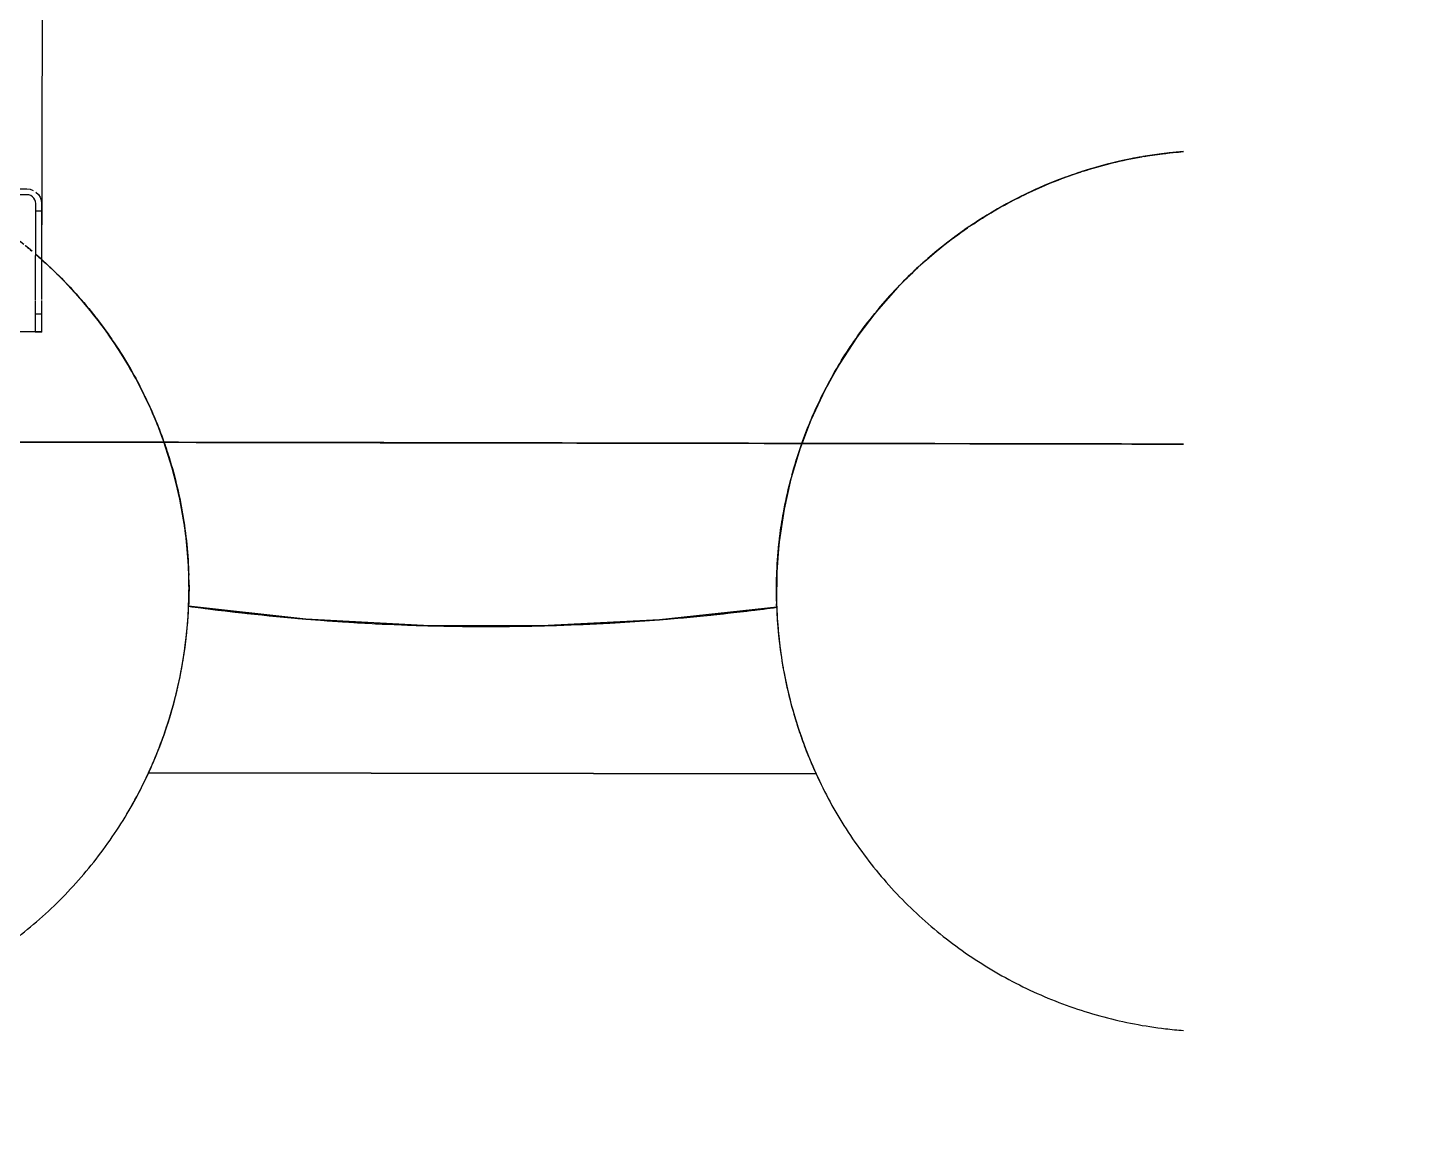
# Model space of a CAD drawing. Header units: metres. Extents: x -354 to -91, y 3 to 562.
# Drawn here: x -220.953 to -219.081, y 507.719 to 509.217 of the extents above; entities that cross this region are included whole.
import ezdxf

# ---------------------------------------------------------------- set-up
doc = ezdxf.new("R2010")
doc.units = ezdxf.units.M
doc.layers.add('A-GENM', color=7, linetype='Continuous', lineweight=25)

# ---------------------------------------------------------------- blocks, each defined once
blk = doc.blocks.new('Foundations-Piles - Px-1200-66435315-DRG-2873034 - CONSTRUCTION SEQUENCE STAGE A8')
at = {"layer": 'A-GENM', "color": 9, "true_color": 0xbebebe}
for start, end in [(90, 98.1818), (90.2678, 94.1903), (85.9673, 90.2678), (85.2604, 90), (102.4106, 106.6802), (98.1818, 106.3636), (98.474, 102.4106), (94.1903, 98.474), (85.2604, 85.9673), (82.0617, 85.2604), (49.0909, 85.2604), (77.7408, 82.0617), (73.8555, 77.7408), (106.3636, 114.5455), (106.6802, 114.5063), (69.6464, 73.6364), (114.5455, 122.7273), (115.2366, 122.3499), (114.5455, 115.2366), (65.6493, 69.2649), (61.2713, 65.4545), (57.4432, 61.2713), (122.3499, 122.7273), (122.7273, 130.9091), (125.0334, 130.9091), (122.7273, 125.0334), (53.0232, 57.2727), (49.237, 53.0232), (130.9091, 139.0909), (130.9091, 139.0909), (44.7599, 49.0332), (19.2464, 49.0332), (41.0308, 44.7599), (139.0909, 147.2727), (139.0909, 147.2727), (36.471, 40.9091), (32.8247, 36.471), (147.2727, 155.4545), (147.2727, 155.4545), (28.1348, 32.7273), (24.6185, 28.1348), (155.4545, 163.6364), (155.4545, 163.6364), (19.6943, 24.5455), (19.2464, 19.6943), (163.6364, 171.8182), (163.6364, 171.8182), (171.8182, 180), (171.8182, 180), (180, 188.1818), (180, 188.1818), (188.1818, 190.5251), (188.1818, 190.5251)]:
    blk.add_arc((0, 0), 0.6, start, end, dxfattribs=at)
blk = doc.blocks.new('Foundations-Piles - Px-1200-66435316-DRG-2873034 - CONSTRUCTION SEQUENCE STAGE A8')
at = {"layer": 'A-GENM', "color": 9, "true_color": 0xbebebe}
for start, end in [(90, 98.1818), (90.4895, 94.9444), (90, 90.4895), (86.7848, 90), (85.2605, 90), (85.2605, 86.7848), (98.1818, 106.3636), (103.1376, 106.3636), (98.5825, 103.1376), (94.9444, 98.5825), (82.3965, 85.2605), (81.8182, 85.2605), (78.6446, 82.3965), (73.6364, 81.8182), (74.3033, 78.6446), (106.3636, 114.5455), (106.6753, 114.5063), (106.3636, 106.6753), (70.5164, 74.3033), (65.4545, 73.6364), (66.2101, 70.5164), (114.5455, 122.7273), (115.2366, 122.3499), (114.5455, 115.2366), (65.4545, 66.2101), (62.3963, 65.3533), (0, 65.3533), (58.1168, 62.3963), (122.3499, 125.0334), (54.2818, 58.1168), (122.7273, 130.9091), (125.0334, 130.9091), (50.0234, 54.2818), (130.9091, 139.0909), (130.9091, 139.0909), (46.1713, 50.0234), (41.9298, 46.1713), (38.064, 41.9298), (139.0909, 147.2727), (139.0909, 147.2727), (33.8361, 38.064), (147.2727, 155.4545), (147.2727, 155.4545), (29.959, 33.8361), (25.7423, 29.959), (155.4545, 163.6364), (155.4545, 163.6364), (21.8559, 25.7423), (17.6484, 21.8559), (163.6364, 171.8182), (163.6364, 171.8182), (13.7542, 17.6484), (9.5543, 13.7542), (5.6538, 9.5543), (171.8182, 180), (171.8182, 180), (1.46, 5.6538), (180, 188.1818), (180, 188.1818), (350.2975, 0), (357.5544, 0), (0, 1.46), (353.3656, 357.5544), (350.2975, 353.3656), (188.1818, 196.3636), (188.1818, 196.3636), (349.496, 349.8326), (349.496, 349.8326), (349.8361, 350.087), (349.8361, 350.087), (347.5229, 348.3135), (347.5229, 348.3135), (343.6364, 346.1918), (345.2793, 346.1918), (346.1918, 347.3609), (346.1918, 347.3609), (343.6364, 345.2793), (196.3636, 204.5455), (196.3636, 204.5455), (341.8835, 343.2489), (341.8835, 343.2489), (343.3239, 343.6364), (343.3239, 343.6364), (339.7315, 340.0128), (339.7315, 340.0128), (340.0426, 340.5553), (340.0426, 340.5553), (340.9624, 341.5841), (340.9624, 341.3189), (337.6468, 339.1778), (337.6468, 339.1778), (336.1728, 337.6468), (336.1728, 337.1622), (337.1622, 337.6468), (204.5455, 212.7273), (204.5455, 212.7273), (334.8753, 335.1998), (334.8753, 335.1998), (335.5912, 335.9962), (335.5912, 335.9962), (304.4598, 333.0804), (329.045, 333.0804), (333.0804, 334.0875), (333.2004, 334.0875), (325.0821, 329.045), (212.7273, 220.9091), (212.7273, 220.9091), (320.9277, 325.0821), (220.9091, 229.0909), (220.9091, 229.0909), (316.964, 320.9277), (312.8103, 316.964), (308.846, 312.8103), (229.0909, 237.2727), (229.0909, 237.2727), (304.6927, 308.846), (237.2727, 245.4545), (237.2727, 245.4545), (294.5455, 302.7273), (300.7283, 304.2872), (302.7273, 304.2872), (296.575, 300.7283), (292.6107, 296.575), (245.4545, 253.6364), (245.4545, 253.6364), (286.3636, 294.5455), (288.4572, 292.6107), (253.6364, 261.0336), (253.6364, 261.8182), (278.1818, 286.3636), (284.4932, 288.4572), (261.0336, 264.2124), (261.8182, 270), (264.2124, 268.889), (270, 278.1818), (272.219, 276.7535), (276.7535, 280.1511), (280.1511, 284.4932), (268.889, 272.219)]:
    blk.add_arc((0, 0), 0.6, start, end, dxfattribs=at)
blk = doc.blocks.new('Shotcrete Adaptive v1 - 1200 Dia Pile _ 2_000 Spacing-61394269-DRG-2873034 - CONSTRUCTION SEQUENCE STAGE A8')
at = {"layer": 'A-GENM', "color": 9, "true_color": 0xbebebe}
for p, q in [((-0.4546, 0.25), (0.4546, 0.25)), ((0.4546, 0.25), (-0.4546, 0.25))]:
    blk.add_line(p, q, dxfattribs=at)
for centre, radius, start, end in [((-1, 0), 0.6, 20.2506, 24.6243), ((-1, 0), 0.6, 20.2506, 24.6243), ((1, 0), 0.6, 155.3757, 156.256), ((1, 0), 0.6, 155.3757, 156.256), ((1, 0), 0.6, 156.256, 159.4284), ((1, 0), 0.6, 156.256, 159.4284), ((-1, 0), 0.6, 17.7103, 20.2506), ((-1, 0), 0.6, 17.7103, 20.2506), ((1, 0), 0.6, 159.4284, 162.8466), ((1, 0), 0.6, 159.4284, 162.8466), ((-1, 0), 0.6, 17.1534, 17.5708), ((-1, 0), 0.6, 17.1534, 17.5708), ((-1, 0), 0.6, 10.4552, 17.1534), ((-1, 0), 0.6, 10.4552, 17.1534), ((1, 0), 0.6, 162.8466, 164.1122), ((1, 0), 0.6, 162.8466, 164.1122), ((1, 0), 0.6, 165.2053, 167.4341), ((1, 0), 0.6, 165.2053, 167.4341), ((1, 0), 0.6, 164.1122, 164.5901), ((1, 0), 0.6, 164.1122, 164.5901), ((1, 0), 0.6, 167.4341, 170.3175), ((1, 0), 0.6, 167.4341, 170.3175), ((-1, 0), 0.6, 9.7254, 10.4552), ((-1, 0), 0.6, 9.7254, 10.4552), ((-1, 0), 0.6, 2.2116, 9.6825), ((-1, 0), 0.6, 2.2116, 9.6825), ((1, 0), 0.6, 170.3175, 171.9769), ((1, 0), 0.6, 170.3175, 171.9769), ((1, 0), 0.6, 171.9769, 173.3931), ((1, 0), 0.6, 171.9769, 173.3931), ((1, 0), 0.6, 173.7282, 175.3656), ((1, 0), 0.6, 173.7282, 175.3656), ((1, 0), 0.6, 173.41, 173.6668), ((1, 0), 0.6, 173.41, 173.6668), ((0, -2.95), 3, 85.3975, 97.6709), ((0, -2.95), 3, 94.6025, 97.6709), ((0, -2.95), 3, 91.5342, 94.6025), ((0, -2.95), 3, 88.4658, 91.5342), ((0, -2.95), 3, 85.3975, 88.4658), ((0, -2.95), 3, 82.3291, 85.3975), ((0, -2.95), 3, 82.3291, 85.3975), ((1, 0), 0.6, 175.3656, 177.7884), ((1, 0), 0.6, 175.3656, 177.7884)]:
    blk.add_arc(centre, radius, start, end, dxfattribs=at)
blk = doc.blocks.new('StitchPour_RS39A_05 - StitchPour_RS39A_05-60503718-DRG-2873034 - CONSTRUCTION SEQUENCE STAGE A8')
at = {"layer": 'A-GENM', "color": 253, "true_color": 0xa3a3a3}
blk.add_open_spline([(110.9726, -13.4762), (110.8959, -13.1852), (110.65, -12.2536), (110.3197, -11.0016), (109.9816, -9.7203), (109.728, -8.7592), (109.4744, -7.7982), (109.2209, -6.8372), (108.9673, -5.8762), (108.7982, -5.2355), (108.7137, -4.9151)], degree=3, knots=[0.7216163, 0.7216163, 0.7216163, 0.7216163, 0.75, 0.8125, 0.84375, 0.875, 0.90625, 0.9375, 0.96875, 1, 1, 1, 1], dxfattribs=at)
for points in [[(110.504, -11.7003), (110.5434, -11.8494), (110.5827, -11.9984), (110.622, -12.1474)], [(110.9505, -13.3922), (110.9578, -13.4202), (110.9652, -13.4482), (110.9726, -13.4762)]]:
    blk.add_open_spline(points, degree=3, dxfattribs=at)
at = {"layer": 'A-GENM', "color": 9, "true_color": 0xbebebe}
for points in [[(110.622, -12.1474), (110.6621, -12.2994), (110.7022, -12.4514), (110.7423, -12.6033)], [(110.7423, -12.6033), (110.8117, -12.8663), (110.8811, -13.1292), (110.9505, -13.3922)]]:
    blk.add_open_spline(points, degree=3, dxfattribs=at)
blk = doc.blocks.new('Barrier-Bracket-Assembly-Type02 - bracket-67298848-DRG-2873034 - CONSTRUCTION SEQUENCE STAGE A8')
at = {"layer": 'A-GENM', "color": 253, "true_color": 0xa3a3a3}
for p, q in [((-1094.235, 509.5527), (-1094.2342, 509.5529)), ((-1094.227, 509.5527), (-1094.2262, 509.5529)), ((-1094.1795, 509.5526), (-1094.2151, 509.5527)), ((-1094.1795, 509.5526), (-1094.215, 509.5527)), ((-1094.2142, 509.5529), (-1094.1795, 509.5528)), ((-1094.2141, 509.5529), (-1094.1795, 509.5529)), ((-1094.1795, 509.5529), (-1094.1183, 509.5527)), ((-1094.1795, 509.5528), (-1094.1186, 509.5527)), ((-1094.1166, 509.5525), (-1094.1795, 509.5526)), ((-1094.1166, 509.5525), (-1094.1795, 509.5526)), ((-1094.1166, 509.5527), (-1094.1042, 509.5527)), ((-1094.1166, 509.5527), (-1094.1042, 509.5527)), ((-1094.1051, 509.5525), (-1094.1166, 509.5525)), ((-1094.1051, 509.5525), (-1094.1166, 509.5525)), ((-1094.0922, 509.5527), (-1094.093, 509.5525)), ((-1094.0842, 509.5527), (-1094.085, 509.5524)), ((-1094.0842, 509.5469), (-1094.0842, 509.5527)), ((-1094.235, 509.5357), (-1094.2351, 509.4983)), ((-1094.235, 509.5487), (-1094.235, 509.5445)), ((-1094.0843, 509.498), (-1094.0842, 509.5356)), ((-1094.0842, 509.5406), (-1094.0842, 509.5439)), ((-1094.2351, 509.4983), (-1094.2351, 509.4884)), ((-1094.0843, 509.4881), (-1094.0843, 509.498)), ((-1094.2351, 509.4884), (-1094.2355, 509.253)), ((-1094.0847, 509.2528), (-1094.0843, 509.4881)), ((-1094.2355, 509.253), (-1094.236, 508.9778)), ((-1094.0855, 508.8469), (-1094.0847, 509.2528)), ((-1094.234, 508.9864), (-1094.2317, 508.9902)), ((-1094.2317, 508.9902), (-1094.2285, 508.9933)), ((-1094.2285, 508.9933), (-1094.2247, 508.9957)), ((-1094.2247, 508.9957), (-1094.2205, 508.9972)), ((-1094.2187, 508.9894), (-1094.2212, 508.9885)), ((-1094.2205, 508.9972), (-1094.216, 508.9977)), ((-1094.216, 508.9897), (-1094.2187, 508.9894)), ((-1094.216, 508.9977), (-1094.106, 508.9975)), ((-1094.106, 508.9895), (-1094.216, 508.9897)), ((-1094.106, 508.9975), (-1094.1016, 508.997)), ((-1094.1034, 508.9892), (-1094.106, 508.9895)), ((-1094.1016, 508.997), (-1094.0974, 508.9955)), ((-1094.0936, 508.9931), (-1094.0904, 508.9899)), ((-1094.0904, 508.9899), (-1094.088, 508.9861)), ((-1094.236, 508.9778), (-1094.2355, 508.9822)), ((-1094.236, 508.9777), (-1094.236, 508.9778)), ((-1094.236, 508.9677), (-1094.236, 508.9777)), ((-1094.2355, 508.9822), (-1094.234, 508.9864)), ((-1094.2277, 508.9804), (-1094.228, 508.9777)), ((-1094.228, 508.9777), (-1094.228, 508.9777)), ((-1094.228, 508.9777), (-1094.228, 508.9677)), ((-1094.2268, 508.9829), (-1094.2277, 508.9804)), ((-1094.2254, 508.9852), (-1094.2268, 508.9829)), ((-1094.2235, 508.9871), (-1094.2254, 508.9852)), ((-1094.2212, 508.9885), (-1094.2235, 508.9871)), ((-1094.1008, 508.9883), (-1094.1034, 508.9892)), ((-1094.0985, 508.9868), (-1094.1008, 508.9883)), ((-1094.0966, 508.9849), (-1094.0985, 508.9868)), ((-1094.0952, 508.9827), (-1094.0966, 508.9849)), ((-1094.0943, 508.9801), (-1094.0952, 508.9827)), ((-1094.094, 508.9775), (-1094.0943, 508.9801)), ((-1094.094, 508.9675), (-1094.094, 508.9775)), ((-1094.088, 508.9861), (-1094.0865, 508.9819)), ((-1094.0865, 508.9819), (-1094.086, 508.9775)), ((-1094.086, 508.9775), (-1094.086, 508.9675)), ((-1094.2362, 508.8277), (-1094.236, 508.9677)), ((-1094.236, 508.9677), (-1094.228, 508.9677)), ((-1094.228, 508.9677), (-1094.2282, 508.8277)), ((-1094.0942, 508.8462), (-1094.094, 508.9675)), ((-1094.094, 508.9675), (-1094.086, 508.9675)), ((-1094.086, 508.9675), (-1094.0862, 508.8468)), ((-1094.0942, 508.8275), (-1094.0942, 508.8456)), ((-1094.0862, 508.8457), (-1094.0862, 508.8275)), ((-1094.0855, 508.8027), (-1094.0855, 508.8456)), ((-1094.2362, 508.8028), (-1094.2362, 508.8277)), ((-1094.2362, 508.8277), (-1094.2282, 508.8277)), ((-1094.2282, 508.8277), (-1094.2282, 508.8027)), ((-1094.0942, 508.8025), (-1094.0942, 508.8275)), ((-1094.0942, 508.8275), (-1094.0862, 508.8275)), ((-1094.0862, 508.8275), (-1094.0862, 508.8025)), ((-1094.2355, 508.8029), (-1094.2362, 508.8028)), ((-1094.2282, 508.8027), (-1094.2362, 508.8028)), ((-1094.2275, 508.8029), (-1094.2282, 508.8027)), ((-1094.1055, 508.8027), (-1094.2155, 508.8029)), ((-1094.1055, 508.8027), (-1094.2155, 508.8029)), ((-1094.0942, 508.8025), (-1094.0935, 508.8027)), ((-1094.0862, 508.8025), (-1094.0942, 508.8025)), ((-1094.0862, 508.8025), (-1094.0855, 508.8027))]:
    blk.add_line(p, q, dxfattribs=at)
for centre, major_axis, start_param, end_param in [((-1094.215, 509.5527), (-0.02, 0), 0, 1.567079), ((-1094.2142, 509.5529), (-0.02, 0), 5.335881, 6.279468), ((-1094.215, 509.5527), (-0.012, 0), 0, 0.258082), ((-1094.215, 509.5527), (-0.012, 0), 0.258082, 0.519881), ((-1094.2142, 509.5529), (-0.012, 0), 5.49407, 6.279468), ((-1094.215, 509.5527), (-0.012, 0), 0.519881, 0.781681), ((-1094.215, 509.5527), (-0.012, 0), 0.781681, 1.04348), ((-1094.2142, 509.5529), (-0.02, 0), 5.016903, 5.151967), ((-1094.2142, 509.5529), (-0.012, 0), 4.708671, 5.49407), ((-1094.215, 509.5527), (-0.012, 0), 1.305279, 1.564569), ((-1094.2142, 509.5529), (-0.02, 0), 4.710176, 4.867255), ((-1094.105, 509.5525), (-0.02, 0), 1.567079, 1.691219), ((-1094.105, 509.5525), (-0.012, 0), 1.567079, 1.771462), ((-1094.1042, 509.5527), (-0.012, 0), 4.185073, 4.446872), ((-1094.105, 509.5525), (-0.02, 0), 1.828878, 2.005981), ((-1094.105, 509.5525), (-0.012, 0), 2.090678, 2.343938), ((-1094.105, 509.5525), (-0.012, 0), 2.352477, 2.614276), ((-1094.1042, 509.5527), (-0.012, 0), 3.661474, 3.923273), ((-1094.105, 509.5525), (-0.02, 0), 2.090678, 2.352477), ((-1094.105, 509.5525), (-0.012, 0), 2.614276, 3.137875), ((-1094.1042, 509.5527), (-0.012, 0), 3.399674, 3.661474), ((-1094.1042, 509.5527), (-0.012, 0), 3.141593, 3.399674), ((-1094.1042, 509.5527), (-0.02, 0), 3.923273, 4.087572), ((-1094.105, 509.5525), (-0.02, 0), 2.352477, 2.614276), ((-1094.1042, 509.5527), (-0.02, 0), 3.661474, 3.923273), ((-1094.105, 509.5525), (-0.02, 0), 2.614276, 2.876076), ((-1094.1042, 509.5527), (-0.02, 0), 3.399674, 3.661474), ((-1094.105, 509.5525), (-0.02, 0), 2.876076, 3.137875), ((-1094.1042, 509.5527), (-0.02, 0), 3.141593, 3.399674), ((-1094.2155, 508.8029), (-0.02, 0), 5.49407, 6.279468), ((-1094.2155, 508.8029), (-0.012, 0), 6.017668, 6.279468), ((-1094.2155, 508.8029), (-0.012, 0), 5.755869, 6.017668), ((-1094.2155, 508.8029), (-0.012, 0), 5.49407, 5.755869), ((-1094.2155, 508.8029), (-0.02, 0), 5.016903, 5.151967), ((-1094.2155, 508.8029), (-0.012, 0), 5.23227, 5.49407), ((-1094.2155, 508.8029), (-0.012, 0), 4.970471, 5.23227), ((-1094.2155, 508.8029), (-0.02, 0), 4.710176, 4.867255), ((-1094.2155, 508.8029), (-0.012, 0), 4.708671, 4.970471), ((-1094.1055, 508.8027), (-0.02, 0), 4.553097, 4.708671), ((-1094.1055, 508.8027), (-0.012, 0), 4.446872, 4.708671), ((-1094.1055, 508.8027), (-0.012, 0), 4.185073, 4.446872), ((-1094.1055, 508.8027), (-0.02, 0), 4.269196, 4.403906), ((-1094.1055, 508.8027), (-0.012, 0), 3.923273, 4.185073), ((-1094.1055, 508.8027), (-0.012, 0), 3.661474, 3.923273), ((-1094.1055, 508.8027), (-0.012, 0), 3.399674, 3.661474), ((-1094.1055, 508.8027), (-0.012, 0), 3.141593, 3.399674), ((-1094.1055, 508.8027), (-0.02, 0), 3.141593, 4.087572)]:
    blk.add_ellipse(centre, major_axis=major_axis, ratio=0.001035, start_param=start_param, end_param=end_param, dxfattribs=at)
blk = doc.blocks.new('T2DPAA-T2D-C3S-RS-M3D-100334_rvt-1-DRG-2873034 - CONSTRUCTION SEQUENCE STAGE A8')
at = {"layer": 'A-GENM', "color": 9, "true_color": 0xbebebe}
for p, q in [((-1092.5355, 509.0478), (-1092.5866, 509.0413)), ((-1092.5308, 509.0482), (-1092.5355, 509.0478)), ((-1092.6227, 509.0339), (-1092.6672, 509.0216)), ((-1092.5874, 509.0411), (-1092.6227, 509.0339)), ((-1092.671, 509.0204), (-1092.7059, 509.0078)), ((-1092.7059, 509.0078), (-1092.7496, 508.9885)), ((-1092.7507, 508.988), (-1092.7841, 508.9702)), ((-1092.7841, 508.9702), (-1092.8202, 508.9477)), ((-1092.825, 508.9444), (-1092.8557, 508.9218)), ((-1094.1017, 508.9149), (-1094.1079, 508.92)), ((-1094.0988, 508.9125), (-1094.1012, 508.9145)), ((-1092.8557, 508.9218), (-1092.8885, 508.8941)), ((-1094.0862, 508.9016), (-1094.0928, 508.9074)), ((-1092.8923, 508.8907), (-1092.9196, 508.8638)), ((-1094.0269, 508.8408), (-1094.0547, 508.8715)), ((-1092.9196, 508.8638), (-1092.9493, 508.8302)), ((-1094.0119, 508.8223), (-1094.0269, 508.8408)), ((-1094, 508.8065), (-1094.0112, 508.8213)), ((-1092.9512, 508.8278), (-1092.9729, 508.7994)), ((-1093.9867, 508.7875), (-1094, 508.8065)), ((-1093.9768, 508.7722), (-1093.9861, 508.7865)), ((-1092.9752, 508.7961), (-1092.9989, 508.7599)), ((-1093.0005, 508.7572), (-1093.0191, 508.7236)), ((-1093.9369, 508.6972), (-1093.955, 508.7345)), ((-1093.0191, 508.7236), (-1093.0382, 508.6826)), ((-1093.0392, 508.6803), (-1093.0503, 508.6514)), ((-1093.908, 508.6173), (-1093.9193, 508.6529)), ((-1093.0528, 508.6444), (-1093.0639, 508.6085)), ((-1093.0503, 508.6514), (-1093.0528, 508.6444)), ((-1093.9025, 508.5964), (-1093.908, 508.6173)), ((-1093.8976, 508.575), (-1093.9025, 508.5964)), ((-1093.0665, 508.5986), (-1093.0748, 508.5612)), ((-1093.0658, 508.6013), (-1093.0665, 508.5986)), ((-1093.8906, 508.5342), (-1093.8976, 508.575)), ((-1093.0748, 508.5612), (-1093.0814, 508.5169)), ((-1093.8882, 508.5134), (-1093.8906, 508.5342)), ((-1093.8864, 508.4909), (-1093.8882, 508.5134)), ((-1093.0818, 508.5139), (-1093.0846, 508.4759)), ((-1093.0814, 508.5169), (-1093.0818, 508.5139)), ((-1093.8856, 508.476), (-1093.8864, 508.4909)), ((-1093.8852, 508.4495), (-1093.8855, 508.4742)), ((-1093.0846, 508.4759), (-1093.085, 508.4344)), ((-1093.8857, 508.4292), (-1093.8852, 508.4495)), ((-1093.0849, 508.4311), (-1093.0848, 508.4278))]:
    blk.add_line(p, q, dxfattribs=at)
at = {"layer": 'A-GENM', "color": 9, "true_color": 0xbebebe, "flags": 128}
for points in [[(-1094.0547, 508.8715), (-1094.0683, 508.8849), (-1094.0853, 508.9008)], [(-1093.955, 508.7345), (-1093.965, 508.7524), (-1093.9768, 508.7722)], [(-1093.9207, 508.6568), (-1093.9282, 508.6766), (-1093.9369, 508.6972)], [(-1093.0848, 508.4278), (-1093.2445, 508.4109), (-1093.405, 508.4026), (-1093.5656, 508.4029), (-1093.726, 508.4118), (-1093.8857, 508.4292)]]:
    blk.add_lwpolyline(points, dxfattribs=at)
at = {"layer": 'A-GENM', "color": 9, "true_color": 0xbebebe}
for points in [[(-1092.5845, 509.0416), (-1092.5713, 509.0439), (-1092.5581, 509.0456), (-1092.5448, 509.0469)], [(-1092.5448, 509.0469), (-1092.5401, 509.0474), (-1092.5354, 509.0478), (-1092.5307, 509.0482)], [(-1092.6673, 509.0216), (-1092.6412, 509.0299), (-1092.6145, 509.0365), (-1092.5875, 509.0411)], [(-1092.7492, 508.9887), (-1092.7483, 508.9891), (-1092.7474, 508.9896), (-1092.7465, 508.99)], [(-1092.8597, 508.9187), (-1092.8485, 508.9277), (-1092.8369, 508.9362), (-1092.8251, 508.9444)], [(-1094.1052, 508.9178), (-1094.1043, 508.9171), (-1094.1035, 508.9164), (-1094.1027, 508.9157)], [(-1094.1021, 508.9153), (-1094.1013, 508.9146), (-1094.1005, 508.9139), (-1094.0997, 508.9133)], [(-1092.8876, 508.895), (-1092.8785, 508.9032), (-1092.8692, 508.9111), (-1092.8597, 508.9187)], [(-1094.0936, 508.9081), (-1094.091, 508.9058), (-1094.0884, 508.9036), (-1094.0859, 508.9013)], [(-1094.0859, 508.9013), (-1094.0799, 508.8959), (-1094.074, 508.8905), (-1094.0682, 508.8849)], [(-1094.0682, 508.8849), (-1094.06, 508.877), (-1094.052, 508.8688), (-1094.0442, 508.8604)], [(-1092.9466, 508.8334), (-1092.9298, 508.8536), (-1092.9117, 508.8728), (-1092.8924, 508.8906)], [(-1094.039, 508.8546), (-1094.0296, 508.8441), (-1094.0206, 508.8334), (-1094.012, 508.8223)], [(-1094.0112, 508.8213), (-1094.004, 508.812), (-1093.997, 508.8025), (-1093.9904, 508.7928)], [(-1092.9758, 508.7953), (-1092.968, 508.8064), (-1092.9598, 508.8173), (-1092.9512, 508.8278)], [(-1092.949, 508.8306), (-1092.9482, 508.8315), (-1092.9474, 508.8325), (-1092.9466, 508.8334)], [(-1093.9872, 508.7881), (-1093.9794, 508.7765), (-1093.9719, 508.7646), (-1093.9649, 508.7524)], [(-1092.9964, 508.7641), (-1092.9903, 508.774), (-1092.9838, 508.7838), (-1092.9771, 508.7934)], [(-1093.9649, 508.7524), (-1093.9585, 508.7412), (-1093.9524, 508.7297), (-1093.9467, 508.7181)], [(-1093.0358, 508.6883), (-1093.0255, 508.712), (-1093.0137, 508.735), (-1093.0005, 508.7572)], [(-1093.0005, 508.7572), (-1093, 508.7581), (-1092.9995, 508.759), (-1092.9989, 508.7599)], [(-1092.9986, 508.7604), (-1092.9979, 508.7616), (-1092.9971, 508.7628), (-1092.9964, 508.7641)], [(-1093.9452, 508.7151), (-1093.9391, 508.7025), (-1093.9335, 508.6896), (-1093.9282, 508.6766)], [(-1093.9282, 508.6766), (-1093.9253, 508.6692), (-1093.9224, 508.6617), (-1093.9198, 508.6542)], [(-1093.0505, 508.651), (-1093.047, 508.6609), (-1093.0432, 508.6706), (-1093.0392, 508.6803)], [(-1093.0392, 508.6803), (-1093.0387, 508.6814), (-1093.0383, 508.6824), (-1093.0378, 508.6835)], [(-1093.0378, 508.6835), (-1093.0372, 508.6851), (-1093.0365, 508.6867), (-1093.0358, 508.6883)], [(-1093.9192, 508.6526), (-1093.9174, 508.6474), (-1093.9156, 508.6422), (-1093.9139, 508.6369)], [(-1093.9139, 508.6369), (-1093.9096, 508.6236), (-1093.9058, 508.61), (-1093.9025, 508.5964)], [(-1093.064, 508.6078), (-1093.0611, 508.6186), (-1093.0578, 508.6293), (-1093.0543, 508.6399)], [(-1093.0543, 508.6399), (-1093.0531, 508.6436), (-1093.0518, 508.6473), (-1093.0505, 508.651)], [(-1093.9025, 508.5964), (-1093.8991, 508.5828), (-1093.8962, 508.569), (-1093.8939, 508.5552)], [(-1093.0756, 508.5565), (-1093.0731, 508.5707), (-1093.07, 508.5847), (-1093.0665, 508.5986)], [(-1093.0665, 508.5986), (-1093.0662, 508.5998), (-1093.0658, 508.6011), (-1093.0655, 508.6023)], [(-1093.8939, 508.5552), (-1093.8915, 508.5413), (-1093.8896, 508.5274), (-1093.8882, 508.5134)], [(-1093.0806, 508.524), (-1093.0792, 508.5349), (-1093.0776, 508.5457), (-1093.0756, 508.5565)], [(-1093.0813, 508.518), (-1093.0811, 508.52), (-1093.0808, 508.522), (-1093.0806, 508.524)], [(-1093.8882, 508.5134), (-1093.8868, 508.4994), (-1093.8859, 508.4854), (-1093.8855, 508.4714)], [(-1093.0848, 508.4709), (-1093.0843, 508.4853), (-1093.0833, 508.4996), (-1093.0818, 508.5139)], [(-1093.0818, 508.5139), (-1093.0816, 508.5153), (-1093.0815, 508.5166), (-1093.0813, 508.518)], [(-1093.8853, 508.4653), (-1093.8851, 508.4533), (-1093.8852, 508.4413), (-1093.8857, 508.4292)], [(-1093.0851, 508.4387), (-1093.0853, 508.4494), (-1093.0852, 508.4602), (-1093.0848, 508.4709)], [(-1093.8857, 508.4292), (-1093.8616, 508.426), (-1093.8374, 508.423), (-1093.8132, 508.4203)], [(-1093.085, 508.4361), (-1093.085, 508.437), (-1093.0851, 508.4378), (-1093.0851, 508.4387)], [(-1093.0848, 508.4278), (-1093.0848, 508.4293), (-1093.0849, 508.4308), (-1093.0849, 508.4323)], [(-1093.8132, 508.4203), (-1093.789, 508.4176), (-1093.7648, 508.4151), (-1093.7405, 508.413)], [(-1093.7405, 508.413), (-1093.7358, 508.4126), (-1093.731, 508.4122), (-1093.7263, 508.4118)], [(-1093.7261, 508.4118), (-1093.7067, 508.4102), (-1093.6872, 508.4088), (-1093.6677, 508.4076)], [(-1093.3028, 508.4069), (-1093.2833, 508.4081), (-1093.2638, 508.4094), (-1093.2444, 508.4109)], [(-1093.2443, 508.411), (-1093.2395, 508.4113), (-1093.2347, 508.4117), (-1093.23, 508.4121)], [(-1093.23, 508.4121), (-1093.2057, 508.4141), (-1093.1815, 508.4165), (-1093.1573, 508.4191)], [(-1093.1573, 508.4191), (-1093.1331, 508.4217), (-1093.1089, 508.4246), (-1093.0848, 508.4278)], [(-1093.6677, 508.4076), (-1093.6434, 508.406), (-1093.6191, 508.4048), (-1093.5948, 508.4039)], [(-1093.5948, 508.4039), (-1093.5852, 508.4035), (-1093.5756, 508.4032), (-1093.566, 508.4029)], [(-1093.5652, 508.4029), (-1093.5507, 508.4025), (-1093.5363, 508.4022), (-1093.5218, 508.402)], [(-1093.5218, 508.402), (-1093.4974, 508.4016), (-1093.4731, 508.4016), (-1093.4487, 508.4018)], [(-1093.4487, 508.4018), (-1093.4371, 508.402), (-1093.4254, 508.4022), (-1093.4137, 508.4024)], [(-1093.4127, 508.4024), (-1093.41, 508.4025), (-1093.4073, 508.4026), (-1093.4047, 508.4026)], [(-1093.4046, 508.4026), (-1093.395, 508.4029), (-1093.3853, 508.4032), (-1093.3757, 508.4035)], [(-1093.3757, 508.4035), (-1093.3514, 508.4043), (-1093.3271, 508.4055), (-1093.3028, 508.4069)]]:
    blk.add_open_spline(points, degree=3, dxfattribs=at)
for points, knots in [([(-1092.7465, 508.99), (-1092.735, 508.9956), (-1092.7102, 509.0066), (-1092.6847, 509.016), (-1092.671, 509.0204)], [0.61969199, 0.61969199, 0.61969199, 0.61969199, 0.65384615, 0.69230769, 0.69230769, 0.69230769, 0.69230769]), ([(-1092.8204, 508.9475), (-1092.81, 508.9545), (-1092.7873, 508.9688), (-1092.7637, 508.9816), (-1092.7508, 508.9879)], [0.54352007, 0.54352007, 0.54352007, 0.54352007, 0.57692308, 0.61538462, 0.61538462, 0.61538462, 0.61538462])]:
    blk.add_open_spline(points, degree=3, knots=knots, dxfattribs=at)
at = {"layer": 'A-GENM', "color": 253, "lineweight": 25, "true_color": 0xa3a3a3}
for name, p, rotation in [('StitchPour_RS39A_05 - StitchPour_RS39A_05-60503718-DRG-2873034 - CONSTRUCTION SEQUENCE STAGE A8', (-1134.0578, 404.8616), 75.11694444444437), ('Foundations-Piles - Px-1200-66435316-DRG-2873034 - CONSTRUCTION SEQUENCE STAGE A8', (-1094.4852, 508.4535), 75.11694444444437), ('Foundations-Piles - Px-1200-66435315-DRG-2873034 - CONSTRUCTION SEQUENCE STAGE A8', (-1092.4852, 508.4499), 75.11694444444437), ('Shotcrete Adaptive v1 - 1200 Dia Pile _ 2_000 Spacing-61394269-DRG-2873034 - CONSTRUCTION SEQUENCE STAGE A8', (-1093.4852, 508.4517), 179.8981467707067)]:
    blk.add_blockref(name, p, dxfattribs=dict(at, rotation=rotation))
blk.add_blockref('Barrier-Bracket-Assembly-Type02 - bracket-67298848-DRG-2873034 - CONSTRUCTION SEQUENCE STAGE A8', (0, 0), dxfattribs=at)

msp = doc.modelspace()

# ---------------------------------------------------------------- block references
at = {"lineweight": 5}
msp.add_blockref('T2DPAA-T2D-C3S-RS-M3D-100334_rvt-1-DRG-2873034 - CONSTRUCTION SEQUENCE STAGE A8', (873.1524, 0), dxfattribs=at)

doc.saveas('drawing.dxf')
